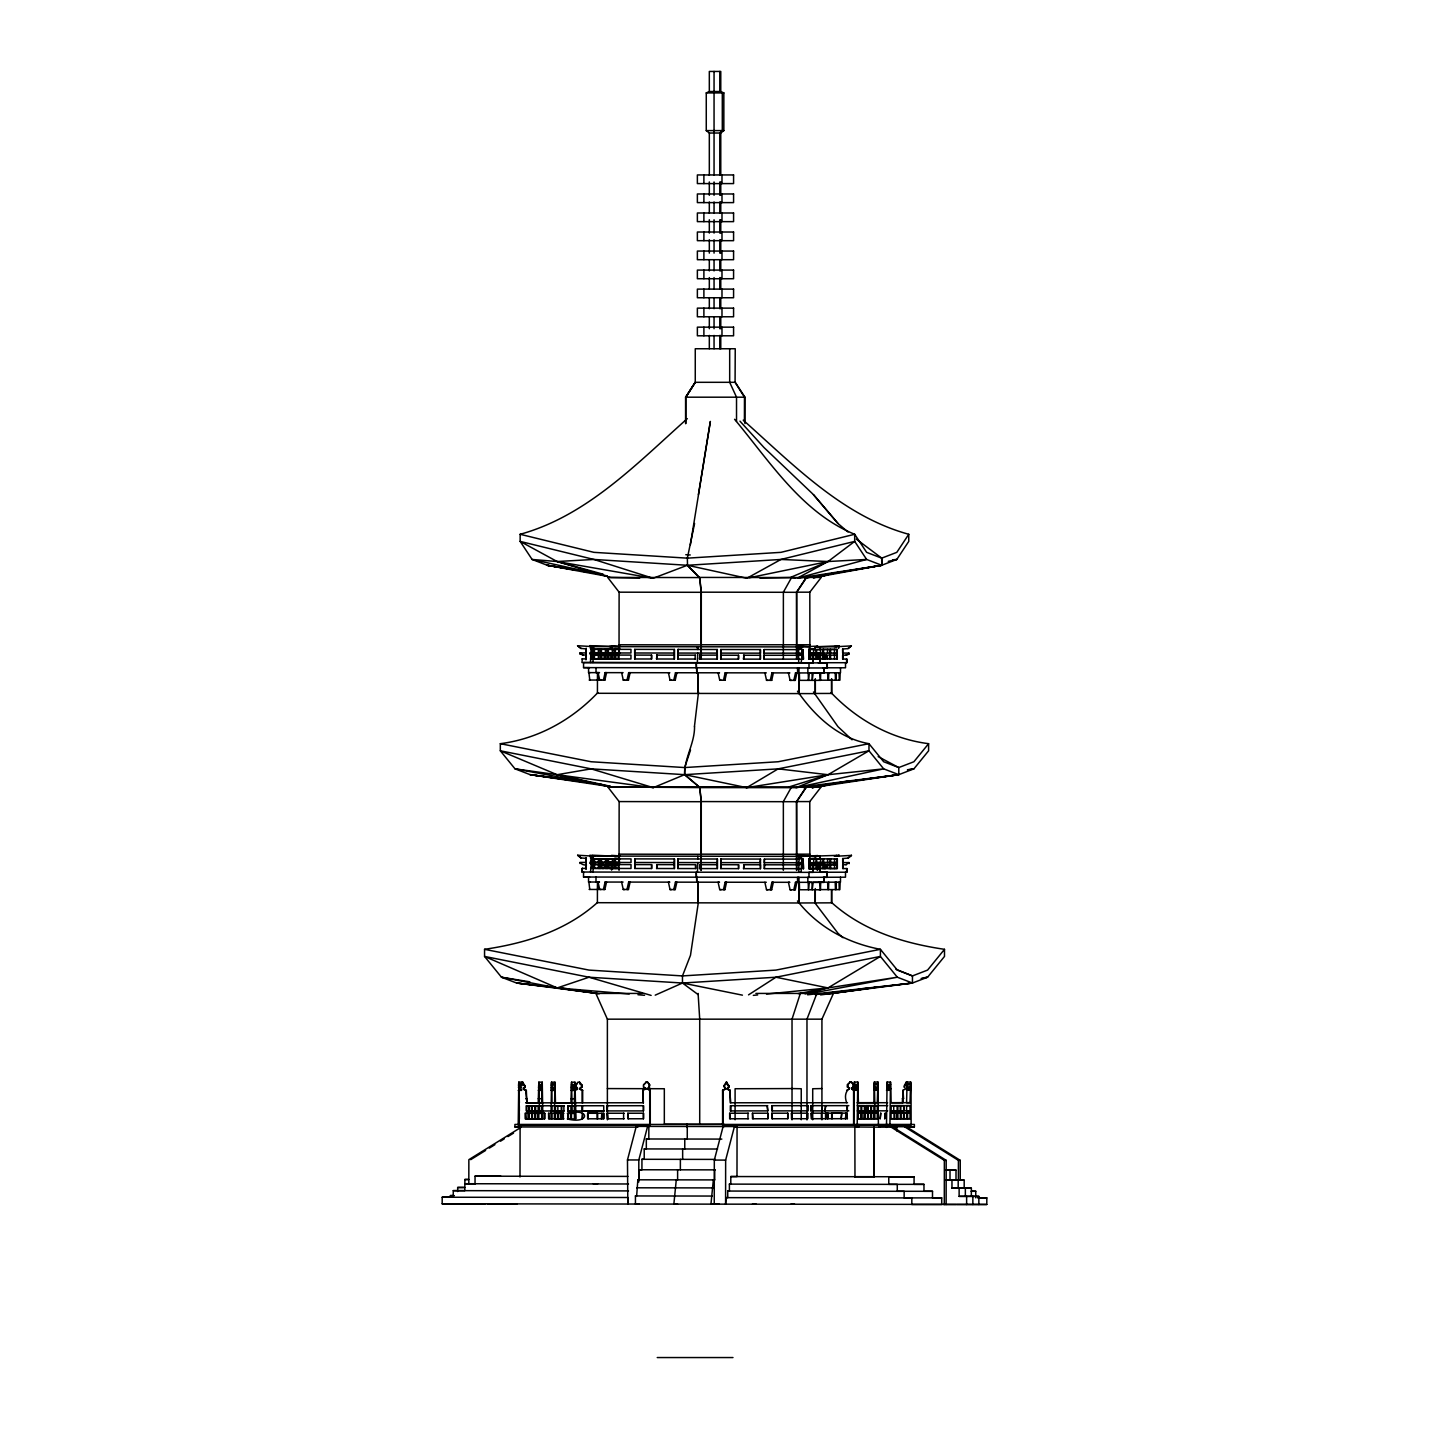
<?xml version="1.0" encoding="UTF-8"?>
<svg xmlns="http://www.w3.org/2000/svg" width="1429" height="1429" viewBox="0 0 1429 1429"><rect width="100%" height="100%" fill="white"/><g stroke="black" fill="none" stroke-linecap="round" stroke-linejoin="round"><path stroke-width="1.5" d="M607.379 1119.836L607.379 1019.163L595.875 993.423L642.532 993.423M686.813 1127.213L686.813 1123.962M696.262 877.192L696.262 872.208L696.763 882.175L698.209 882.175L698.192 902.878L698.192 882.175M696.28 667.79L696.28 662.806L696.78 672.791L698.227 672.791L698.209 693.476L698.209 672.791M724.021 1124.23L699.71 1124.301L699.71 1019.163L698.102 993.423M701.264 870.297L701.282 801.58L699.692 786.825L806.51 786.968L796.65 801.705L796.632 870.422L796.489 801.58L806.313 786.825L821.211 786.825L809.779 801.58L809.868 864.259M701.282 658.894L701.3 592.178L699.71 577.423L806.528 577.566L796.667 592.303L796.65 659.019L796.525 592.178L806.349 577.423L821.228 577.423L809.814 592.178L809.904 652.839M783.36 658.894L783.378 592.178L791.63 577.423M783.342 870.315L783.36 801.58L791.612 786.825M792.023 1119.836L792.023 1019.163L800.329 993.423M798.954 882.282L798.936 902.985L831.607 902.842L831.607 890.446L831.607 902.842M798.972 672.88L798.954 693.583L815.28 693.619L815.28 679.168M806.974 1119.925L806.974 1019.163L816.888 993.423M815.262 888.57L815.262 903.021L815.28 890.481M821.925 1119.836L821.925 1019.163L833.429 993.423L827.23 993.423M977.918 1197.877L986.814 1197.877L986.796 1204.468L442.186 1203.807L442.204 1197.234L452.993 1197.216M453.261 1197.234L453.261 1190.643L464.318 1190.643M457.673 1191.554L457.673 1187.481L463.675 1187.463M464.836 1190.661L464.872 1179.497L468.873 1179.479M468.819 1183.944L468.855 1159.669L521.013 1127.338M475.035 1183.748L475.053 1176.174L500.793 1176.174M521.335 1127.052L514.922 1126.945L514.922 1124.444L914.381 1124.444L914.381 1126.945L905.825 1127.088M519.995 1176.978L520.102 1126.963M579.835 653.964L580.228 652.91L583.014 655.018L580.228 653.964M579.888 863.473C579.513 861.437 583.193 866.528 586.354 864.527C585.372 881.907 586.819 845.146 585.979 862.419M813.601 653.142L813.601 649.534L815.995 649.552L815.977 659.144L812.762 659.233L812.744 662.877L581.942 662.538L582.335 658.894M581.996 872.029L582.389 868.403L581.996 872.029L813.19 872.369L813.244 864.759L816.048 864.759L813.655 864.759M809.01 662.895L808.993 667.95L583.55 667.629L583.568 662.556L827.266 662.895L827.266 667.95L807.885 667.95L807.867 672.934L812.011 672.934L812.279 680.365L813.155 672.934L819.585 672.934L820.46 680.365L820.728 672.934L824.176 672.934L824.194 667.95M846.361 864.688L842.699 864.688L842.699 868.564L847.058 868.564L847.058 872.208L808.993 872.279L808.975 877.352L583.532 877.031L583.55 871.958M585.908 652.91C586.747 635.637 585.318 672.416 586.301 655.018L582.639 655.018M604.896 680.079L603.449 680.079L605.11 672.648L606.557 672.648L604.896 680.079L599.698 680.061L598.072 672.648L599.519 672.648L588.569 672.63L588.587 667.629M604.878 889.463L603.431 889.463L605.092 882.05L606.539 882.05L604.878 889.463L599.68 889.463L598.054 882.032L599.501 882.032L588.552 882.015L588.552 877.031M592.874 662.484L593.517 654.964L590.606 654.964L590.141 652.857L591.142 652.857M592.928 871.976L593.589 864.474L590.213 863.402L591.195 858.329L589.855 855.185L594.714 856.06M590.481 662.467L591.142 648.82L589.802 645.676L594.66 646.551L589.838 646.551M590.534 871.976L591.195 864.349M591.66 658.912L591.677 649.32M591.713 868.421L591.731 858.811M592.053 658.84L592.07 649.248M592.124 868.35L592.124 858.74M593.517 654.964L592.535 652.857L593.517 652.857L593.535 648.82L590.338 648.373M593.589 864.474L592.606 862.366L593.589 862.366L593.589 858.329L590.391 857.882M594.446 658.84L594.464 649.248M594.518 868.35L594.518 858.758M596.018 667.647L596.018 672.63L597.786 672.63L598.036 680.061M596 877.049L596 882.032L597.769 882.032L598.019 889.463M597.465 672.595L597.429 693.297L798.954 693.583L798.99 667.95L797.561 667.95L797.561 672.934L799.329 672.934L799.579 680.347L820.46 680.365M597.447 881.997L597.393 902.699L798.936 902.985L798.972 877.335L797.543 877.335L797.525 882.336L799.311 882.336L799.561 889.749L820.442 889.767L820.71 882.336L824.158 882.336L824.176 877.352L824.176 882.175M598.358 658.84L598.358 654.964M598.358 652.839L598.376 649.248L600.752 649.248L600.752 658.84L594.16 658.84M599.019 658.84L599.037 649.248M599.09 868.35L599.09 864.456M599.09 862.562L599.108 858.74M594.214 868.35L600.805 868.35L600.823 858.74L598.429 858.74L598.429 862.348L600.823 862.348L594.232 862.348M601.43 652.857L601.43 649.248M601.484 862.348L601.484 858.74M601.698 658.84L601.698 654.964M604.145 868.35L604.145 864.474L601.752 864.456L601.752 868.35L604.145 868.35L601.484 868.35L601.484 864.474L604.145 864.474M605.378 658.84L605.396 649.23L607.789 649.248L607.772 658.84L604.949 658.84L604.967 654.964L607.772 654.964M605.449 864.349L605.449 868.332L607.843 868.35L607.843 858.74L605.467 858.74L605.449 862.348L607.843 862.348L601.216 862.348M606.003 658.84L606.021 649.23M606.057 868.332L606.075 858.74M608.808 658.84L608.825 654.946M611.273 868.35L611.273 864.456L608.879 864.456L608.879 868.332L611.273 868.35L608.45 868.35L608.468 858.74L614.774 858.9L614.774 868.493L611.969 868.493L611.969 864.616L614.774 864.616M609.183 649.23L611.576 649.248L611.576 646.551L609.183 646.533M619.025 658.894L619.114 592.178L607.7 577.423L699.621 577.566L701.192 592.303L701.103 659.019M619.043 870.315L619.15 801.58L607.718 786.825L699.656 786.968L701.228 801.705L701.139 870.422M638.888 1126.391L636.262 1126.391L627.474 1159.955L627.831 1204.075L627.849 1197.502L442.204 1197.234M634.69 658.983L635.083 655.089L651.57 655.125L651.553 659.001L634.69 658.983L634.708 649.373L634.708 652.982L673.988 653.035M634.762 868.475L635.155 864.599L651.624 864.616L651.624 868.51L634.762 868.475L634.762 858.883L634.762 862.491L674.041 862.544M638.781 1182.033L638.817 1159.955L647.605 1126.409L648.837 1126.409L648.82 1138.984L646.337 1138.984L646.319 1148.916L644.229 1148.934L644.211 1159.294L641.943 1159.294L641.925 1169.762L639.192 1169.762L639.174 1179.8L637.852 1179.8L636.655 1195.948L635.441 1195.948L635.441 1204.093L639.138 1204.093M656.572 659.001L656.965 655.125L656.572 659.001L674.363 659.037L674.381 649.427L634.708 649.373M656.643 868.51L657.036 864.634L656.643 868.51L674.417 868.546L674.434 858.936L634.762 858.883M677.793 659.037L678.186 649.445L677.793 659.037L695.548 659.055M677.614 1169.815L677.614 1179.854L676.274 1179.854L673.863 1204.165L677.578 1204.147M677.846 868.546L678.257 858.936L677.846 868.546L695.619 868.564L695.619 864.688L678.239 864.67M680.365 1169.815L680.383 1159.366M682.651 1159.366L682.651 1148.987M684.759 1148.987L684.777 1139.038M687.26 1139.038L687.278 1126.463M695.173 659.055L695.173 655.179M696.78 672.791L696.78 667.79M696.763 882.175L696.763 877.192M697.334 662.699L697.745 653.071M697.406 872.208L697.799 862.58M699.531 659.073L699.924 655.197L699.531 659.073L717.287 659.091L717.304 655.107L699.531 655.197M699.585 868.582L699.978 864.688L699.585 868.582L717.358 868.6L717.376 859.008L677.864 858.936M714.643 1204.218L710.945 1204.218L713.357 1179.907L714.679 1179.907L714.696 1169.869M714.25 1204.218L714.321 1160.08L723.11 1126.516L724.342 1126.516M716.911 653.107L717.304 649.498L677.81 649.445M721.109 655.214L738.507 655.25L738.507 659.126L720.716 659.108L720.734 649.498L720.734 653.107L760.407 653.16L760.407 649.552L720.734 649.498M720.788 868.6L721.181 859.008L720.788 868.6L738.561 868.636L738.579 864.759L721.181 864.724M721.109 655.107L720.716 659.108M636.262 1126.391L736.346 1126.534L734.435 1126.534L725.646 1160.098L725.593 1204.218L726.182 1197.645L727.736 1197.645L727.736 1191.054L729.397 1191.054L729.397 1184.123L730.791 1184.123L730.808 1176.549L736.989 1176.549L737.06 1126.534M743.527 659.126L743.92 655.25L743.527 659.126L760.389 659.162L760.389 655.286L743.527 655.25M743.58 868.636L743.973 864.759L743.58 868.636L760.46 868.671L760.46 864.777L743.598 864.759M760.067 862.669L760.46 859.061L720.805 859.008M764.122 659.162L764.14 655.286L801.723 655.268L800.74 654.214L801.74 653.16L764.14 653.178L764.14 649.57L764.122 659.162L801.723 659.144L801.74 649.123L798.543 648.677L798.007 645.979L802.866 646.855L798.043 646.855M799.168 862.723L764.193 862.669C764.854 850.166 763.961 878.067 764.586 864.795M798.686 662.77L798.543 648.677M798.418 862.652L801.794 862.669L800.812 863.723L801.794 864.777L798.418 863.705L799.418 858.633L798.061 855.489L802.937 856.364L589.891 856.06M798.757 872.279L798.865 864.759M801.08 662.788L801.723 659.144M801.133 872.279L801.794 858.633L798.597 858.186M802.651 659.144L802.669 649.552M802.723 868.653L802.741 859.061M813.137 659.233L808.796 659.233L808.814 649.213L814.173 648.766L817.531 646.087L814.173 648.766M813.208 868.743L808.85 868.725L808.868 858.722L814.244 858.275L817.602 855.578L816.924 856.453M809.189 653.232L808.814 649.213M809.243 862.741L809.261 858.722M809.636 653.357L809.636 649.552M809.904 659.144L809.904 655.268M809.707 859.043L809.689 868.653L812.351 868.653L812.369 864.759L809.975 864.759L809.957 868.636L812.351 868.653M812.815 872.369L812.815 868.743L816.048 868.653L816.066 859.043L813.673 859.043L813.655 868.636L816.048 868.653M813.137 662.877L813.172 655.268L815.995 655.268L813.601 655.25M813.601 655.143L813.601 659.144L815.977 659.144M815.262 653.249L812.065 655.357L814.869 653.249M812.136 864.867L814.941 862.759M808.85 868.725L808.868 864.849L812.529 864.867L815.334 862.759L808.868 862.741L837.34 862.58M817.37 658.93L817.388 655.071M817.442 870.35L817.442 862.652L819.835 862.652L819.817 872.279M819.406 659.144L819.424 655.268L817.031 655.25L817.031 659.144L819.406 659.144L816.602 659.144L816.62 649.552L819.782 649.534L819.782 646.855L817.388 646.837M819.478 868.653L819.478 864.759L817.084 864.759L817.084 868.636L819.478 868.653L816.656 868.653L816.673 859.043L819.835 859.043L819.853 856.346L817.459 856.346M819.782 653.142L819.764 662.77L819.764 652.999L817.388 653.142M823.265 877.352L827.248 877.352L827.248 872.279L820.621 872.279M874.209 1126.695L874.137 1176.71L855.024 1176.728M896.787 1130.893L896.805 1126.695L878.639 1126.695L892.268 1126.713L946.194 1160.348L946.141 1204.486M730.808 1176.549L914.078 1176.764L914.078 1184.337L923.974 1184.355L923.974 1191.286L932.512 1191.304L932.494 1197.877L941.711 1197.895L941.711 1204.486L911.809 1204.504L911.827 1197.913L726.182 1197.645M944.301 1204.486L944.355 1160.348L890.428 1126.713M949.999 1180.175L950.017 1170.155M971.345 1196.359L971.363 1188.196L951.964 1188.196L951.964 1180.193M956.001 1180.175L956.019 1170.155L945.426 1170.137M958.18 1188.196L958.198 1180.193M958.395 1180.193L958.412 1160.348L904.503 1126.713L906.325 1126.713L960.252 1160.348L960.234 1180.211M978.847 1204.522L978.865 1196.359L959.127 1196.359L959.127 1188.196M964.182 1188.196L964.2 1180.193L945.819 1180.175M965.343 1196.359L965.361 1188.196M966.629 1204.522L966.629 1196.359M972.845 1204.522L972.863 1196.359M975.757 1197.877L975.757 1191.286L971.327 1191.268L975.757 1191.286M828.516 680.204L828.784 672.773M828.498 889.606L828.766 882.175M836.09 680.204L836.358 672.773M840.163 672.773L839.913 680.204L819.031 680.204M836.072 889.606L836.34 882.175M840.145 882.175L839.877 889.606L819.013 889.606M809.35 672.934L808.457 680.365L808.207 672.934M809.332 882.336L808.439 889.767L808.189 882.336M817.37 646.694L839.162 645.819L838.609 648.516M836.787 856.203L839.216 855.328L809.064 856.275M538.215 1102.849L538.84 1082.164L542.252 1082.164L542.859 1118.782M525.64 1102.813L541.627 1102.849L542.252 1082.164M574.958 1082.2L574.333 1102.884L570.921 1102.884L571.546 1082.2L574.958 1082.2L575.565 1118.818M873.869 1102.688L874.352 1082.039L877.942 1082.039L878.406 1125.177L853.774 1125.212L854.363 1082.057L857.775 1082.039L858.418 1102.724L887.623 1102.706M857.096 1102.724L877.281 1102.688L877.942 1082.039M910.005 1102.688L906.593 1102.688L907.076 1082.039L910.684 1082.039L911.041 1084.986L911.13 1125.177L886.498 1125.23L887.087 1082.057L890.517 1082.057L891.142 1102.724L910.005 1102.688L910.684 1082.039M518.245 1125.284L518.852 1082.146L519.352 1102.795M518.298 1085.093L521.728 1085.093L522.264 1082.146L522.639 1084.986M550.951 1118.782L551.558 1082.182L552.058 1102.849M554.363 1118.782L554.97 1082.182L555.47 1102.849M857.186 1125.212L857.775 1082.039M890.517 1082.057L889.91 1125.212M694.423 726.664L698.531 691.975M698.245 903.182L690.493 955.286L682.473 975.918L682.473 983.027L698.245 994.673M698.406 494.684L710.356 421.43L690.386 544.788M694.548 726.664C694.69 743.491 684.259 758.12 684.58 774.661L699.996 787.611L796.042 787.665L898.805 774.661L913.899 768.856L928.6 750.797L928.6 743.687C891.035 738.882 857.043 719.93 831.089 692.618M694.583 523.496L687.349 558.15L687.51 565.277L700.156 578.191M907.629 1087.058L907.701 1090.273M725.146 672.827L723.503 680.24L724.95 680.24L726.575 672.827L725.146 672.827L766.319 672.88M725.128 882.229L723.485 889.642L724.914 889.642L726.557 882.229L725.128 882.229L766.301 882.282M771.928 672.898L770.285 680.311L771.731 680.311L773.357 672.898L771.928 672.898L789.898 672.916L788.451 672.916L790.094 680.347L795.292 680.347L796.918 672.934L795.489 672.934L793.845 680.347L795.292 680.347M771.91 882.282L770.267 889.713L771.696 889.713L773.339 882.282L771.91 882.282L789.862 882.318L788.433 882.318L790.076 889.749L795.274 889.749L796.9 882.318L795.471 882.318L793.827 889.749L795.274 889.749M628.671 672.684L627.009 680.115L628.456 680.115L630.118 672.684L628.671 672.684L669.862 672.737L668.433 672.737L670.04 680.168L675.238 680.168L676.899 672.755L675.47 672.755L673.791 680.168L675.238 680.168M628.653 882.086L626.992 889.499L628.438 889.499L630.1 882.086L628.653 882.086L669.844 882.14L668.415 882.14L670.022 889.57L675.22 889.57L676.882 882.157L675.435 882.157L673.773 889.57L675.22 889.57M597.84 692.618C571.886 719.93 537.893 738.882 500.329 743.687L500.329 750.797L515.029 768.856L557.114 774.714L609.915 786.95L699.996 787.611L684.705 774.661L684.705 767.552L690.511 750.029M848.004 648.587L851.362 645.89L848.004 648.587L842.646 649.034L842.646 653.071L849.112 653.071L846.307 655.179L842.646 655.179L842.646 659.055L846.986 659.055L846.986 662.699L818.424 662.734M848.076 858.097L851.434 855.399L848.076 858.097L842.699 858.543L842.699 862.58L849.165 862.58L845.968 864.688M891.464 1102.706L903.003 1102.688L903.003 1090.256L905.468 1089.059L904.128 1085.915L906.343 1082.003L907.629 1084.986M904.128 1087.29L906.897 1082.003L908.058 1084.379M643.497 1084.95L646.426 1082.092L643.497 1084.95L643.497 1087.022L645.765 1089.077L642.782 1090.345L643.336 1102.759L642.782 1090.345M847.379 1084.879L850.309 1082.039L847.379 1084.879L847.379 1086.951L849.648 1088.094L847.379 1086.951M575.208 1118.746L575.208 1090.381L577.602 1089.255L575.691 1085.093L577.923 1082.146L579.585 1082.146L581.96 1084.986L581.96 1087.076L579.692 1089.112L582.675 1090.381L582.675 1102.813M645.872 1082.092L647.533 1082.11L649.766 1085.04L647.873 1089.202L650.266 1090.327L650.284 1125.248L518.709 1125.337L518.691 1090.398L521.21 1089.22L519.87 1086.058L522.425 1082.164L525.193 1086.058L523.318 1089.22L526.336 1090.398L526.89 1102.849L525.783 1090.398M519.87 1087.433L522.978 1082.164M849.755 1082.039L851.416 1082.039L853.649 1084.968L853.667 1087.058L851.755 1088.094L853.595 1090.256L853.613 1125.177L722.592 1125.266L722.574 1090.327L725.092 1089.148L723.753 1085.986L726.307 1082.092L729.076 1085.986L727.2 1089.148L730.219 1090.327L730.219 1102.777L847.522 1102.724M725.646 1088.451L724.307 1085.986L726.861 1082.092M685.831 423.573L685.831 397.191L695.262 382.311L695.262 348.747L735.238 348.747L735.078 382.311L744.473 397.191L744.42 421.376M685.831 397.191L695.262 382.311L735.238 382.311L744.956 397.191L744.956 423.573M685.581 423.573L685.581 397.191L695.262 382.311M743.223 420.144C793.024 464.425 842.646 516.137 908.755 534.285L896.823 552.344L881.693 558.15L866.635 552.344L854.685 534.285C801.991 512.797 769.767 461.424 734.577 419.286M928.6 743.687L913.899 761.746L898.77 767.552L883.676 761.746L868.975 743.687C838.251 738.168 814.726 716.054 797.489 691.207M831.303 902.253C862.794 930.726 903.342 943.247 944.498 949.32L927.582 970.095L912.452 975.918L897.323 970.095L880.407 949.32C847.79 943.158 818.192 927.367 797.471 900.949M687.295 418.643C636.995 463.425 586.98 515.887 520.156 534.285L520.156 541.395L532.106 559.453L547.236 565.277L607.111 576.298M575.691 1085.093L577.245 1083.736M523.318 1088.523L525.193 1087.433M727.2 1088.451L729.076 1087.362M720.77 133.022L723.842 130.593L723.842 92.921L720.77 91.51L709.32 91.51L706.265 92.921L706.265 130.593L709.32 133.022L720.77 133.022L720.77 175.285M647.873 1088.166L649.766 1087.112M851.755 1088.094L853.667 1087.058M597.751 902.253C566.259 930.726 525.711 943.247 484.556 949.32L484.556 956.43L501.472 977.222L516.601 983.027L597.536 993.494M579.692 1088.219L581.96 1087.076M748.546 994.852L775.947 977.222L880.407 956.43L897.323 977.222L912.452 983.027L927.582 977.222L944.498 956.43L944.498 949.32M470.695 1159.669L485.592 1150.434M489.325 1148.112L494.916 1144.647M500.507 1141.199L504.223 1138.877M507.956 1136.573L513.529 1133.108M684.705 767.552L778.18 761.746L868.975 743.687L868.975 750.797L828.016 774.714L796.042 787.665L883.676 768.856L828.016 774.714L778.18 768.856L684.705 774.661L746.688 787.647L778.18 768.856L868.975 750.797L883.676 768.856L898.805 774.661L898.77 767.552L878.174 756.62M846.665 1090.273C853.881 1086.772 841.842 1089.755 846.665 1102.688M722.574 1090.327L725.646 1089.148M655.214 995.156L682.473 983.027L775.947 977.222L827.998 987.921L897.323 977.222L807.635 993.977M653.267 787.665L591.124 768.856L557.114 774.714L653.267 787.665L684.58 774.661L591.124 768.856L500.329 750.797L557.114 774.714L610.379 786.272M699.835 578.209L687.349 565.277L653.107 578.281L593.892 559.453L520.156 541.395L557.114 561.526L610.772 577.548L639.745 578.048M845.914 655.179L849.112 654.125M834.286 646.694L836.769 645.819M836.679 646.694L839.162 645.819M834.357 856.203L836.822 855.328M836.751 856.203L839.216 855.328M789.022 786.95L828.016 774.714L746.688 787.647M820.21 576.923L830.535 573.851M815.316 577.102L821.586 575.369M805.045 993.869L827.998 987.921L880.407 956.43L880.407 949.32L775.947 970.095L682.473 975.918L589.016 970.095L484.556 949.32M819.013 786.95L831.678 784.003M838.984 572.154L813.28 577.78L881.693 565.277L896.823 559.453L908.755 541.395L908.755 534.285M888.249 561.347L896.823 559.453L892.661 559.811M803.598 787.611L898.805 774.661L812.154 787.647L822.8 785.343M749.028 577.816L828.034 561.526L866.635 559.453L881.764 565.277L881.764 558.15L856.293 539.108M798.239 993.673L827.998 987.921L766.498 994.066M871.833 987.921L878.263 986.689M921.151 978.454L927.582 977.222L923.205 977.936M812.154 787.647L848.951 780.859M907.415 770.052L913.899 768.856L907.594 769.731M804.652 578.209L881.764 565.277L881.693 558.15M805.724 577.834L881.693 565.277L799.258 577.941M827.123 993.548L833.679 992.476M832.053 993.477L869.618 988.225L828.981 993.709M804.581 787.593L898.77 774.661M820.585 994.906L912.452 983.027L912.452 975.918L895.947 969.291M815.298 994.638L912.452 983.027L807.617 994.798M753.315 995.37L757.709 994.941M860.919 988.85L869.654 988.1M687.51 558.15L780.966 552.344L854.685 534.285L854.685 541.395L866.635 559.453L797.096 578.281L828.034 561.526L854.685 541.395L780.966 559.453L687.51 565.277L746.885 578.263L780.966 559.453L828.034 561.526L790.237 577.548L759.889 578.048M835.679 646.765L851.362 645.89M835.751 856.275L851.434 855.399M801.848 646.926L817.531 646.087M801.919 856.435L817.602 855.578M821.925 1088.576L812.708 1088.737L812.708 1119.764M735.935 1127.302L858.722 1126.945L858.722 1124.444M831.624 693.44L831.607 678.954L831.624 693.44L815.316 693.476L815.298 679.025M903.003 1090.256L903.557 1098.544L902.449 1098.544L902.449 1102.688M910.648 1090.238L906.575 1090.273M903.682 1105.653L891.16 1105.689L891.178 1110.869L903.682 1110.851L903.682 1105.653L891.482 1105.653M910.023 1105.635L904.2 1105.653L904.2 1110.851L910.023 1110.833L910.023 1105.635L906.611 1105.635L906.611 1110.833L910.023 1110.833M825.658 1113.191L825.658 1118.728L825.658 1113.191L841.735 1113.191L841.181 1118.711L841.735 1113.191M861.294 1113.191L858.329 1113.191L858.329 1118.728L861.294 1118.728L861.294 1113.191L857.882 1113.191M864.42 1113.191L862.026 1113.191L862.026 1118.728L864.42 1118.728L864.42 1113.191L864.241 1118.711M877.299 1113.155L874.852 1113.173L874.852 1118.693L877.299 1118.693L877.299 1113.155L861.008 1113.191L861.008 1118.728M903.592 1113.173L901.074 1113.173L901.074 1118.711L903.592 1118.711L903.592 1113.173L890.606 1113.191M910.023 1113.155L907.576 1113.173L907.576 1118.711L910.023 1118.693L910.023 1113.155L903.485 1113.173M907.683 1126.963L914.381 1126.945M706.265 92.921L723.842 92.921M706.265 130.593L723.842 130.593M685.581 397.191L744.956 397.191M701.3 592.178L796.667 592.303M796.525 592.178L809.814 592.178M701.282 644.765L809.886 644.765M577.584 645.729L580.942 648.427L577.584 645.729L593.267 646.622M620.007 646.694L589.802 645.676M800.401 645.979L808.939 646.855M815.548 646.855L836.072 646.765M842.646 649.034L843.021 659.055M594.178 649.248L600.752 649.248M601.162 649.23L607.789 649.248M615.059 649.391L619.579 649.391M823.283 649.391L829.91 649.391L829.91 658.983M830.285 649.391L836.876 649.391L836.876 659.055M674.381 649.427L674.363 659.037M717.304 649.498L717.287 659.091M760.407 649.552L760.389 659.162M809.368 649.534L815.995 649.552M821.746 649.463L837.269 649.463L837.269 659.055L827.23 658.983M594.16 652.857L600.752 652.857M601.145 652.839L607.789 652.857M608.397 652.857L611.558 652.839L611.558 658.626L611.558 652.999M609.165 652.999L614.72 652.999M615.059 652.999L620.132 653.071M678.186 653.053L717.304 653.107M837.269 653.071L808.796 653.232L815.995 653.16M594.16 654.964L600.752 654.964M608.397 654.964L611.219 654.964L611.201 658.84L608.397 658.84L608.397 649.248L614.72 649.391L614.72 658.983L611.898 658.983L611.898 655.107L614.72 655.107M615.345 655.107L618.15 655.107L618.15 658.983L615.345 658.983L615.345 649.391M651.57 655.125L651.553 659.001M673.988 655.161L656.59 655.125M678.186 655.161L695.566 655.179M738.507 655.25L738.507 659.126M816.602 655.268L819.424 655.268M837.269 655.179L827.23 655.107L827.516 658.983M808.796 659.233L808.796 655.357L812.458 655.357M583.55 667.629L589.641 667.629M823.283 667.79L845.521 667.79L845.521 662.717M588.569 672.63L590.052 672.63M818.763 672.773L827.641 672.773L827.909 680.204M828.552 672.773L840.502 672.773L840.502 667.79M588.909 672.63L589.766 680.043M599.698 680.061L601.127 680.061M621.651 672.666L623.258 680.097L624.705 680.097M670.04 680.168L671.487 680.168M675.47 672.755L719.537 672.809L718.108 672.809L719.752 680.24L721.181 680.24M764.89 672.88L766.533 680.311L767.962 680.311M790.094 680.347L791.523 680.347M701.282 801.58L796.65 801.705M796.489 801.58L809.779 801.58M701.264 854.167L796.632 854.292M796.56 854.167L809.85 854.167M577.655 855.239L580.996 857.936L577.655 855.239L591.142 856.007M592.249 855.185L611.63 856.042M609.218 856.203L620.079 856.203M697.816 856.275L697.816 858.972M842.699 858.543L843.092 868.564M594.232 858.74L600.823 858.74M601.216 858.74L607.843 858.74M615.131 858.9L619.632 858.9M674.434 858.936L674.417 868.546M808.868 858.722L837.34 858.972L837.34 868.564L828.695 868.564M717.376 859.008L717.358 868.6M760.46 859.061L760.46 868.671M809.421 859.043L816.066 859.043M608.468 862.348L614.774 862.509M615.131 862.509L619.632 862.509M678.239 862.544L716.983 862.616M822.997 862.509L817.442 862.509L817.442 870.207M823.336 862.509L829.963 862.509M830.338 862.509L836.93 862.509M615.756 862.58L620.204 862.58M721.181 862.616L760.46 862.669M849.165 863.634L848.772 862.58M594.232 864.456L600.823 864.474L598.429 864.456L598.412 868.35L600.805 868.35M608.468 864.456L611.273 864.456M615.399 864.616L618.221 864.616L618.221 868.493L615.399 868.493L615.399 858.9M651.624 864.616L651.624 868.51M674.041 864.652L656.643 864.634M822.997 864.616L820.175 864.616L820.175 868.493L822.997 868.493L822.997 858.9M823.604 864.616L826.426 864.616L826.426 868.493L823.604 868.493L823.604 858.9M829.963 864.616L827.302 864.616L827.302 868.493L829.963 868.493L829.963 858.9M830.338 864.616L836.93 864.616M695.619 864.688L695.619 868.564M716.983 864.724L699.603 864.688M738.579 864.759L738.561 868.636M809.689 864.777L812.529 864.867M816.673 864.759L819.478 864.759M821.818 864.688L826.141 864.688M828.695 864.688L837.34 864.688M607.843 868.35L605.021 868.35L605.021 864.456L607.843 864.456L605.449 864.456M830.338 868.493L836.93 868.493L836.93 858.9M821.818 868.564L826.141 868.564M583.532 877.031L589.623 877.031M588.552 882.015L590.034 882.015M818.746 882.175L827.623 882.175L827.891 889.606M828.534 882.175L840.484 882.175L840.484 877.192M820.442 889.767L819.567 882.336L813.137 882.336L812.244 889.767L811.994 882.336L807.849 882.336L807.849 877.352L845.504 877.192L845.504 872.119M588.891 882.015L589.748 889.445M599.68 889.463L601.109 889.463M621.615 882.068L623.24 889.499L624.669 889.499M670.022 889.57L671.469 889.57M675.435 882.157L719.519 882.211L718.09 882.211L719.734 889.642L721.163 889.642M764.872 882.282L766.516 889.713L767.945 889.713M790.076 889.749L791.505 889.749M755.887 993.423L808.6 993.423M607.379 1019.163L821.925 1019.163M518.673 1082.146L522.264 1082.146M551.38 1082.2L554.97 1082.182M579.585 1082.146L579.674 1083.879L581.96 1084.986M647.533 1082.11L649.766 1085.04M851.416 1082.039L853.649 1084.968M518.548 1083.736L521.978 1083.736M551.272 1083.789L554.684 1083.789M874.244 1083.754L877.674 1083.754M906.968 1083.771L910.398 1083.771M522.425 1082.164L523.8 1084.522M538.697 1084.54L542.109 1084.54M571.404 1084.575L574.815 1084.575M726.307 1082.092L727.683 1084.468M854.185 1084.415L857.596 1084.415M886.909 1084.415L890.642 1084.415M873.976 1084.879L877.388 1084.879M906.701 1084.879L910.112 1084.879M551.005 1085.129L554.434 1085.129M523.246 1084.522L525.193 1086.058M538.483 1086.058L541.895 1086.058M571.189 1086.094L574.601 1086.094M727.129 1084.468L729.076 1085.986M853.953 1085.951L857.364 1085.951M886.677 1085.951L890.088 1085.951M643.497 1087.022L645.765 1088.166M873.976 1086.951L877.388 1086.951M906.701 1086.951L910.112 1086.951M518.298 1087.165L521.728 1087.165M551.022 1087.201L554.434 1087.201M575.691 1087.165L577.602 1088.219M538.483 1087.433L541.895 1087.433M571.189 1087.487L574.601 1087.487M853.953 1087.326L857.364 1087.326M886.677 1087.326L890.088 1087.326M551.237 1088.255L554.648 1088.255M874.244 1088.112L877.656 1088.094M906.968 1088.112L910.38 1088.112M538.697 1088.523L542.109 1088.523M571.404 1088.559L574.815 1088.559M854.167 1088.416L857.596 1088.416M886.891 1088.416L890.66 1088.416M579.692 1089.112L582.675 1090.381M645.765 1089.077L645.211 1088.166M851.755 1089.13L853.595 1090.256M874.244 1089.005L877.656 1089.005M906.968 1089.005L910.398 1089.005M523.318 1089.22L526.336 1090.398M538.697 1089.22L542.109 1089.22M551.237 1089.291L554.648 1089.291M571.404 1089.255L574.815 1089.255M727.2 1089.148L730.219 1090.327M854.167 1089.094L857.596 1089.094M886.891 1089.112L890.66 1089.094M518.227 1090.381L521.639 1090.381M518.691 1090.398L519.263 1125.337M538.286 1090.398L541.698 1090.398M550.933 1090.416L554.345 1090.416M570.993 1090.434L574.422 1090.434M575.208 1090.381L575.762 1118.746M647.873 1089.202L650.266 1090.327M853.756 1090.291L857.186 1090.291M873.851 1090.273L877.263 1090.273M886.498 1090.291L889.91 1090.291M538.197 1098.705L541.716 1098.705M902.449 1098.544L903.557 1098.544M525.783 1098.705L526.89 1098.705M571.011 1098.74L574.333 1098.74M526.336 1102.849L643.336 1102.759M526.461 1105.796L563.883 1105.76L563.901 1110.958L526.461 1110.976L526.461 1105.796L526.461 1110.976M606.986 1110.922L643.461 1110.905L643.461 1105.707L606.968 1105.742L606.986 1110.922L607.521 1105.742M643.461 1105.707L643.461 1110.905M767.766 1105.689L730.344 1105.724L730.344 1110.905L767.784 1110.887L767.23 1105.689L767.784 1110.887M848.826 1105.653L810.85 1105.671L810.868 1110.851L811.404 1105.671M857.257 1105.653L864.42 1105.671L864.42 1110.851L857.275 1110.851M887.713 1105.653L866.01 1105.653L866.01 1110.851L887.713 1110.833M603.735 1110.922L603.735 1105.742L567.867 1105.76L567.867 1110.94L604.288 1110.922M527.605 1105.778L541.609 1105.796L541.609 1110.976L538.197 1110.976L538.197 1105.796M567.867 1110.94L568.42 1105.76M574.315 1111.03L568.349 1111.012L568.349 1105.814L574.315 1105.832L574.315 1111.03L570.903 1111.03L570.903 1105.832M603.699 1110.94L582.014 1110.94L582.014 1105.76M810.868 1110.851L848.826 1110.851M891.5 1110.833L903.682 1110.851M544.645 1113.298L525.086 1113.28L525.193 1118.818L544.645 1118.836L544.645 1113.298L544.645 1118.836M563.901 1118.818L548.611 1118.836L548.611 1113.298L563.901 1113.28L554.488 1113.316M587.623 1113.262L603.699 1113.262L603.699 1118.8L587.623 1118.8L587.623 1113.262L597.661 1113.28L597.661 1118.8M624.151 1118.782L607.379 1118.782L607.379 1113.245L624.151 1113.245M627.813 1113.245L643.461 1113.227L643.461 1118.764L627.813 1118.782L627.813 1113.245L628.367 1118.782M748.528 1118.764L729.665 1118.782L729.665 1113.245L730.219 1118.782M767.784 1118.746L767.784 1113.209L767.784 1118.746L752.494 1118.764L752.494 1113.227L753.047 1118.764M787.736 1118.728L787.736 1113.209L787.736 1118.728L771.856 1118.746L771.856 1113.209L772.41 1118.746M807.581 1118.728L807.581 1113.191L807.581 1118.728L791.505 1118.728L791.505 1113.191L792.059 1118.728M847.343 1118.693L846.79 1113.155L847.343 1118.693L811.261 1118.728L811.261 1113.191L811.815 1118.728M534.607 1113.298L538.018 1113.298L538.018 1118.836L535.643 1118.836L535.625 1113.298L538.018 1113.298M541.716 1113.316L538.751 1113.298L538.751 1118.836L541.716 1118.853L541.716 1113.316L538.304 1113.316L538.304 1118.853M548.611 1113.298L549.165 1118.836M567.313 1113.352L570.725 1113.352L570.725 1118.889L568.349 1118.871M574.422 1113.352L571.457 1113.352L571.457 1118.889L574.422 1118.889L574.422 1113.352L571.011 1113.352L571.011 1118.889M603.699 1113.262L603.699 1118.8M607.379 1113.245L607.932 1118.782M643.461 1113.227L643.461 1118.764M729.665 1113.245L748.528 1113.227M752.494 1113.227L767.784 1113.209M771.856 1113.209L787.736 1113.209M791.505 1113.191L807.581 1113.191M811.261 1113.191L828.034 1113.173L828.034 1118.711M847.343 1113.155L831.696 1113.173L831.696 1118.711M567.313 1118.889C589.48 1124.819 590.874 1107.6 567.974 1113.28L567.974 1118.818M857.882 1118.728L877.299 1118.693M890.606 1118.728L910.023 1118.693M879.014 1125.195L885.676 1125.195M944.355 1160.348L946.194 1160.348M958.412 1160.348L960.252 1160.348M945.819 1170.155L956.019 1170.155M914.078 1176.764L888.784 1176.781L888.767 1184.355L923.974 1184.355M475.357 1183.73L464.854 1183.73L628.528 1183.98M932.512 1191.304L897.269 1191.286L897.287 1184.373L729.397 1184.123M454.154 1195.609L450.153 1195.609L453.904 1195.626M941.711 1197.895L904.146 1197.895L904.164 1191.304L727.736 1191.054M978.168 1197.877L986.814 1197.877M442.186 1203.807L472.41 1203.807M473.017 1203.807L485.253 1203.79M487.289 1203.79L517.173 1203.79M715.375 1204.075L719.073 1204.075M752.44 1204.129L756.155 1204.129M790.88 1204.183L794.578 1204.183M943.747 1204.486L955.965 1204.486M956.573 1204.486L986.796 1204.468M657.233 1357.55L732.988 1357.55M619.114 592.178L701.192 592.303M619.043 644.765L701.121 644.89M592.874 646.622L802.241 646.926M591.142 648.82L593.535 648.82M799.347 649.123L801.74 649.123M817.388 649.534L819.782 649.534M593.839 649.32L630.975 649.373L630.957 652.982L593.821 652.928M764.14 649.57L799.115 649.623M579.835 652.91L586.301 652.91M590.141 652.857L593.517 652.857M590.141 653.91L592.535 653.91M798.364 654.214L800.74 654.214M593.821 655.036L630.957 655.089L630.957 658.965L593.821 658.912M581.942 658.894L586.301 658.912M590.481 658.84L593.517 658.84M818.424 662.877L827.266 662.895M823.283 667.95L827.266 667.95M605.11 672.648L623.08 672.666M795.489 672.934L812.011 672.934M812.94 672.934L824.176 672.934M589.159 680.043L598.644 680.061M623.258 680.097L628.456 680.115M719.752 680.24L724.95 680.24M766.533 680.311L771.731 680.311M619.15 801.58L701.228 801.705M619.079 854.167L701.157 854.292M591.195 858.329L593.589 858.329M799.418 858.633L801.794 858.633M609.236 858.74L611.63 858.74M817.459 859.043L819.835 859.043L819.817 856.203L798.061 855.489M593.892 858.829L631.029 858.883L631.029 862.491L593.892 862.437M764.211 859.079L799.168 859.115M590.213 862.348L593.589 862.366M609.236 862.348L611.63 862.348L611.612 870.047L611.612 862.509M813.673 862.652L816.048 862.652M579.906 862.401L586.354 862.419M590.213 863.402L592.606 863.42M798.418 863.705L800.812 863.723M593.892 864.545L631.029 864.599L631.011 868.475L593.875 868.421M764.193 864.795L799.168 864.831M582.014 868.403L586.354 868.403M590.552 868.35L593.571 868.35M764.193 868.671L801.794 868.653M605.092 882.05L623.062 882.068M795.471 882.318L811.994 882.336M812.922 882.318L824.158 882.336M589.141 889.445L598.626 889.463M623.24 889.499L628.438 889.499M719.734 889.642L724.914 889.642M766.516 889.713L771.696 889.713M554.148 1102.849L574.333 1102.884M564.187 1105.814L555.452 1105.796L555.452 1110.976L564.187 1111.012M527.623 1110.958L541.609 1110.976M561.222 1113.334L558.596 1113.316L558.596 1118.853L561.222 1118.853L561.222 1113.334L560.99 1118.871M570.725 1113.352L568.349 1113.334L568.528 1118.818M525.89 1118.818L528.516 1118.818L528.498 1113.28L525.872 1113.28L526.336 1118.836M894.536 1126.695L906.325 1126.713M514.922 1126.945L637.709 1127.142M646.337 1138.984L721.841 1139.092M644.229 1148.934L717.554 1149.023M641.943 1159.294L715.357 1159.401M627.474 1159.955L638.817 1159.955M714.321 1160.08L725.646 1160.098M639.192 1169.762L715.25 1169.869M475.053 1176.174L627.92 1176.406M464.872 1179.497L468.73 1179.497M637.852 1179.8L714.679 1179.907M946.159 1180.193L964.2 1180.193M593.267 1183.801L597.697 1183.801M457.673 1187.481L464.854 1187.481M636.673 1187.803L713.339 1187.91M951.964 1188.196L971.363 1188.196M453.261 1190.643L628.51 1190.911M959.127 1196.359L978.865 1196.359M635.441 1195.948L712.16 1196.055M607.379 1088.576L664.324 1088.737L664.324 1124.194L699.71 1124.301M880.121 1127.159L854.846 1126.963L854.971 1176.978M874.352 1082.039L874.995 1112.084M611.416 645.89L620.543 646.39M611.469 855.399L620.222 855.9M685.795 554.702L690.243 554.97M687.349 558.15L593.892 552.344L520.156 534.285M687.349 565.277L593.892 559.453L557.114 561.526L532.106 559.453L607.093 575.905M684.58 767.552L591.124 761.746L500.329 743.687M629.26 993.995L557.221 987.921L501.472 977.222L529.855 981.83M637.977 994.745L644.533 995.298M614.774 648.587L620.132 649.034M614.827 858.097L620.204 858.543M580.942 648.427L586.301 648.891M580.996 857.936L586.372 858.382M791.952 577.727L795.381 578.084M555.917 987.439L516.601 983.027L567.384 989.1M562.472 988.171L569.01 988.922M575.565 989.654L579.942 990.136M571.796 989.636L578.423 990.422M582.836 990.958L589.462 991.744M610.272 786.45L515.029 768.856L530.159 774.661L562.919 778.823M610.272 786.682L530.159 774.661L582.05 781.717M586.372 782.306L592.856 783.199M597.197 783.789L601.52 784.378M595.786 993.137L557.221 987.921L484.556 956.43L589.016 977.222L651.124 995.406M530.159 774.661L571.779 780.377M576.155 780.984L582.728 781.877M587.105 782.485L591.481 783.092M595.857 783.681L600.251 784.289M599.198 993.78L557.221 987.921L589.016 977.222L682.473 983.027L742.437 995.156M577.155 570.296L547.164 565.277L571.046 568.938M586.64 991.065L591.017 991.762M547.236 565.277L577.62 570.296M581.96 571.011L586.301 571.725M581.424 571.028L585.711 571.743M589.998 572.457L594.285 573.172M598.572 573.904L602.859 574.619M650.927 577.888L557.114 561.526L603.145 574.208M813.458 494.684L837.966 523.496L848.022 532.017M842.985 937.692L837.983 933.298L814.78 902.717M852.059 739.811L837.966 726.664L813.476 691.975M739.972 421.162L764.051 447.581L813.53 494.684L838.037 523.496M906.343 1082.003L907.504 1084.379M887.641 1090.291L887.087 1082.057M854.917 1090.291L854.363 1082.057M800.436 646.855L800.937 648.677M800.99 858.186L800.454 855.489M592.731 648.373L592.178 645.676M592.285 856.06L592.785 857.882M571.546 1082.2L572.154 1110.101M538.84 1082.164L539.447 1110.047M839.037 672.773L839.305 680.204M835.215 672.773L835.483 680.204M839.002 882.175L839.27 889.606M835.197 882.175L835.465 889.606M886.552 1123.962L886.552 1127.213M874.119 1127.159L874.244 1177.174M686.813 1124.444L686.831 1127.427M900.788 1105.653L900.788 1110.851M900.27 1105.653L900.27 1110.851M897.876 1105.671L897.876 1110.851M897.144 1105.671L897.144 1110.851M896.965 1113.191L896.965 1118.711M893.732 1105.671L893.732 1110.851M886.552 1124.444L886.552 1127.427M873.887 1105.635L873.887 1110.833M873.887 1113.155L873.887 1118.693M868.064 1105.653L868.064 1110.851M867.546 1105.653L867.546 1110.851M865.456 1105.653L865.456 1110.851M865.152 1105.671L865.152 1110.851M861.723 1105.671L861.741 1110.851M860.937 1105.653L861.008 1110.851M853.095 1084.968L853.113 1087.058M852.309 1088.094L852.309 1089.13M849.094 1088.094L849.094 1089.005M847.933 1084.879L847.933 1086.951M847.343 1105.635L847.343 1110.833L846.79 1105.635M832.25 1113.173L832.25 1118.711M827.48 1113.173L827.48 1118.711M821.818 1105.671L821.818 1110.869M821.425 1113.191L821.425 1118.728M772.303 1105.689L772.303 1110.887M747.974 1113.227L747.974 1118.764M730.773 1102.777L729.665 1090.327M730.898 1105.724L730.898 1110.905M728.522 1085.986L728.522 1087.362M723.128 1090.327L723.145 1125.266M649.713 1090.327L649.731 1125.248M649.213 1085.04L649.23 1087.112M648.427 1088.166L648.427 1089.202M623.598 1113.245L623.598 1118.782M588.176 1113.262L588.176 1118.8M563.348 1113.28L563.348 1118.818M561.793 1105.814L561.793 1110.994M561.901 1113.334L561.901 1118.853M561.275 1105.814L561.275 1110.994L557.864 1110.994L557.864 1105.814M552.041 1105.796L552.041 1110.976M552.041 1113.316L552.041 1118.853M535.625 1105.778L535.625 1110.958M534.893 1105.778L534.893 1110.958L531.481 1110.958L531.481 1105.778M532.213 1105.778L532.213 1110.976M529.087 1105.76L529.087 1110.958M528.569 1105.76L528.569 1110.958M528.283 1113.298L528.283 1118.818M524.639 1086.058L524.639 1087.433M519.334 1105.76L519.334 1110.94M519.334 1113.262L519.334 1118.8M848.719 653.071L848.719 654.125M846.593 659.055L846.593 662.699M846.665 868.564L846.665 872.208M834.482 649.391L834.482 658.983M834.554 858.9L834.554 868.493M830.571 649.391L830.571 652.999M830.571 655.107L830.571 658.983M830.642 858.9L830.642 862.509M830.642 864.616L830.642 868.493M827.587 858.9L827.587 862.509M827.587 864.616L827.587 868.493M827.516 649.391L827.516 652.999M827.266 662.717L827.266 667.79M827.248 872.119L827.248 877.192M824.855 655.107L824.855 658.983M824.908 864.616L824.908 868.493M823.979 655.107L823.979 658.983M824.194 667.79L824.194 672.773M824.033 864.616L824.033 868.493M823.551 649.391L823.551 658.983M822.925 658.983L822.925 649.391L819.764 649.391L819.764 646.694M820.532 649.391L820.532 658.983M820.603 858.9L820.603 868.493M819.817 862.509L819.817 872.119M817.727 655.107L817.727 658.983M817.781 864.616L817.781 868.493M817.37 654.929L817.37 658.769M801.24 1119.764L801.24 1088.737L792.023 1088.576L735.095 1088.737L735.095 1119.764M736.524 421.376L736.524 397.191L729.683 382.311L729.683 348.747M721.984 174.945L721.984 183.591M721.984 193.969L721.984 202.614M721.984 212.992L721.984 221.638M721.984 232.016L721.984 240.679M721.984 251.057L721.984 259.703M721.984 270.081L721.984 278.726M721.984 289.105L721.984 297.75M721.984 308.128L721.984 316.774M721.984 327.152L721.984 335.797M720.77 91.51L720.77 71.45L709.32 71.45L709.32 91.51M720.77 181.947L720.77 195.291M720.77 201.971L720.77 213.082M720.77 219.762L720.77 233.106M720.77 239.768L720.77 253.129M720.77 259.792L720.77 270.921M720.77 277.583L720.77 288.712M720.77 297.607L720.77 308.718M720.77 317.613L720.77 328.741M720.77 335.404L720.77 348.747M719.787 71.45L719.787 91.51L722.306 92.921L722.306 130.593L719.787 133.022L719.787 175.285M719.787 181.947L719.787 195.291M719.787 201.971L719.787 213.082M719.787 219.762L719.787 233.106M719.787 239.768L719.787 253.129M719.787 259.792L719.787 270.921M719.787 277.583L719.787 288.712M719.787 297.607L719.787 308.718M719.787 317.613L719.787 328.741M719.787 335.404L719.787 348.747M714.053 71.45L714.053 175.285M714.053 181.947L714.053 195.291M714.053 201.971L714.053 213.082M714.053 219.762L714.053 233.106M714.053 239.768L714.053 253.129M714.053 259.792L714.053 270.921M714.053 277.583L714.053 288.712M714.053 297.607L714.053 308.718M714.053 317.613L714.053 328.741M714.053 335.404L714.053 348.747M709.32 133.022L709.32 175.285M709.32 181.947L709.32 195.291M709.32 201.971L709.32 213.082M709.32 219.762L709.32 233.106M709.32 239.768L709.32 253.129M709.32 259.792L709.32 270.921M709.32 277.583L709.32 288.712M709.32 297.607L709.32 308.718M709.32 317.613L709.32 328.741M709.32 335.404L709.32 348.747M703.89 174.945L703.89 183.591M703.89 193.969L703.89 202.614M703.89 212.992L703.89 221.638M703.89 232.016L703.89 240.679M703.89 251.057L703.89 259.703M703.89 270.081L703.89 278.726M703.89 289.105L703.89 297.75M703.89 308.128L703.89 316.774M703.89 327.152L703.89 335.797M619.311 649.391L619.311 653.196M619.364 858.9L619.364 864.616M615.756 655.107L615.756 658.983M615.828 864.616L615.828 868.493M613.666 653.071L613.666 654.125M613.738 862.58L613.738 863.634M612.952 649.391L612.952 658.983M613.005 858.9L613.005 868.493M612.327 649.391L612.327 658.983M612.398 858.9L612.398 868.493M611.558 646.694L611.558 649.391M601.895 1118.8L601.895 1113.28L601.341 1118.8M597.108 1113.28L597.108 1118.8M582.568 1105.76L582.568 1110.94M582.568 1118.8L582.568 1113.28L582.014 1118.8M582.139 1090.381L582.139 1102.813M581.407 1084.986L581.407 1087.076M580.245 1088.219L580.245 1089.112M577.048 1088.219L577.048 1089.255M576.244 1085.093L576.244 1087.165M601.413 654.964L601.413 658.84L604.074 658.84L604.092 654.964L601.413 654.964M697.37 646.765L697.745 649.463L697.37 646.765M803.044 649.623L803.42 659.216L803.044 649.623M803.116 859.133L803.491 868.725L803.116 859.133M809.636 655.268L809.618 659.144L812.297 659.144L812.297 655.268L809.636 655.268M825.623 1105.671L825.069 1110.851L825.623 1105.671M870.958 1105.653L858.436 1105.671L858.436 1110.869L870.958 1110.851L870.958 1105.653M877.299 1105.635L871.476 1105.653L871.476 1110.833L877.299 1110.833L877.299 1105.635M846.057 1113.173L845.504 1118.711L846.057 1113.173M867.653 1113.173L865.17 1113.191L865.17 1118.711L867.653 1118.711L867.653 1113.173M870.868 1113.173L868.35 1113.173L868.35 1118.711L870.868 1118.711L870.868 1113.173M874.173 1113.173L871.547 1113.173L871.547 1118.711L874.173 1118.693L874.173 1113.173M880.746 1113.173L880.193 1118.711L880.746 1113.173M885.265 1113.173L884.73 1118.711L885.265 1113.173M894.018 1113.191L891.053 1113.191L891.053 1118.728L894.018 1118.728L894.018 1113.191M897.144 1113.191L894.75 1113.191L894.75 1118.728L897.144 1118.728L897.144 1113.191M900.377 1113.173L897.894 1113.191L897.894 1118.728L900.377 1118.711L900.377 1113.173M906.897 1113.173L904.271 1113.173L904.271 1118.711L906.897 1118.711L906.897 1113.173M733.577 174.945L697.37 174.945L697.37 183.591L733.577 183.591L733.577 174.945M733.577 193.969L697.37 193.969L697.37 202.614L733.577 202.614L733.577 193.969M733.577 212.992L697.37 212.992L697.37 221.638L733.577 221.638L733.577 212.992M733.577 232.016L697.37 232.016L697.37 240.679L733.577 240.679L733.577 232.016M733.577 251.057L697.37 251.057L697.37 259.703L733.577 259.703L733.577 251.057M733.577 270.081L697.37 270.081L697.37 278.726L733.577 278.726L733.577 270.081M733.577 289.105L697.37 289.105L697.37 297.75L733.577 297.75L733.577 289.105M733.577 308.128L697.37 308.128L697.37 316.774L733.577 316.774L733.577 308.128M733.577 327.152L697.37 327.152L697.37 335.797L733.577 335.797L733.577 327.152M826.355 655.107L820.121 655.107L820.121 658.983L826.355 658.983L826.355 655.107M808.171 1105.671L771.749 1105.689L771.749 1110.887L808.171 1110.851L808.171 1105.671M531.695 1113.28L529.194 1113.28L529.194 1118.818L531.713 1118.818L531.695 1113.28M534.893 1113.298L532.41 1113.298L532.41 1118.818L534.893 1118.836L534.893 1113.298M557.899 1113.316L555.452 1113.316L555.47 1118.853L557.899 1118.853L557.899 1113.316"/></g></svg>
